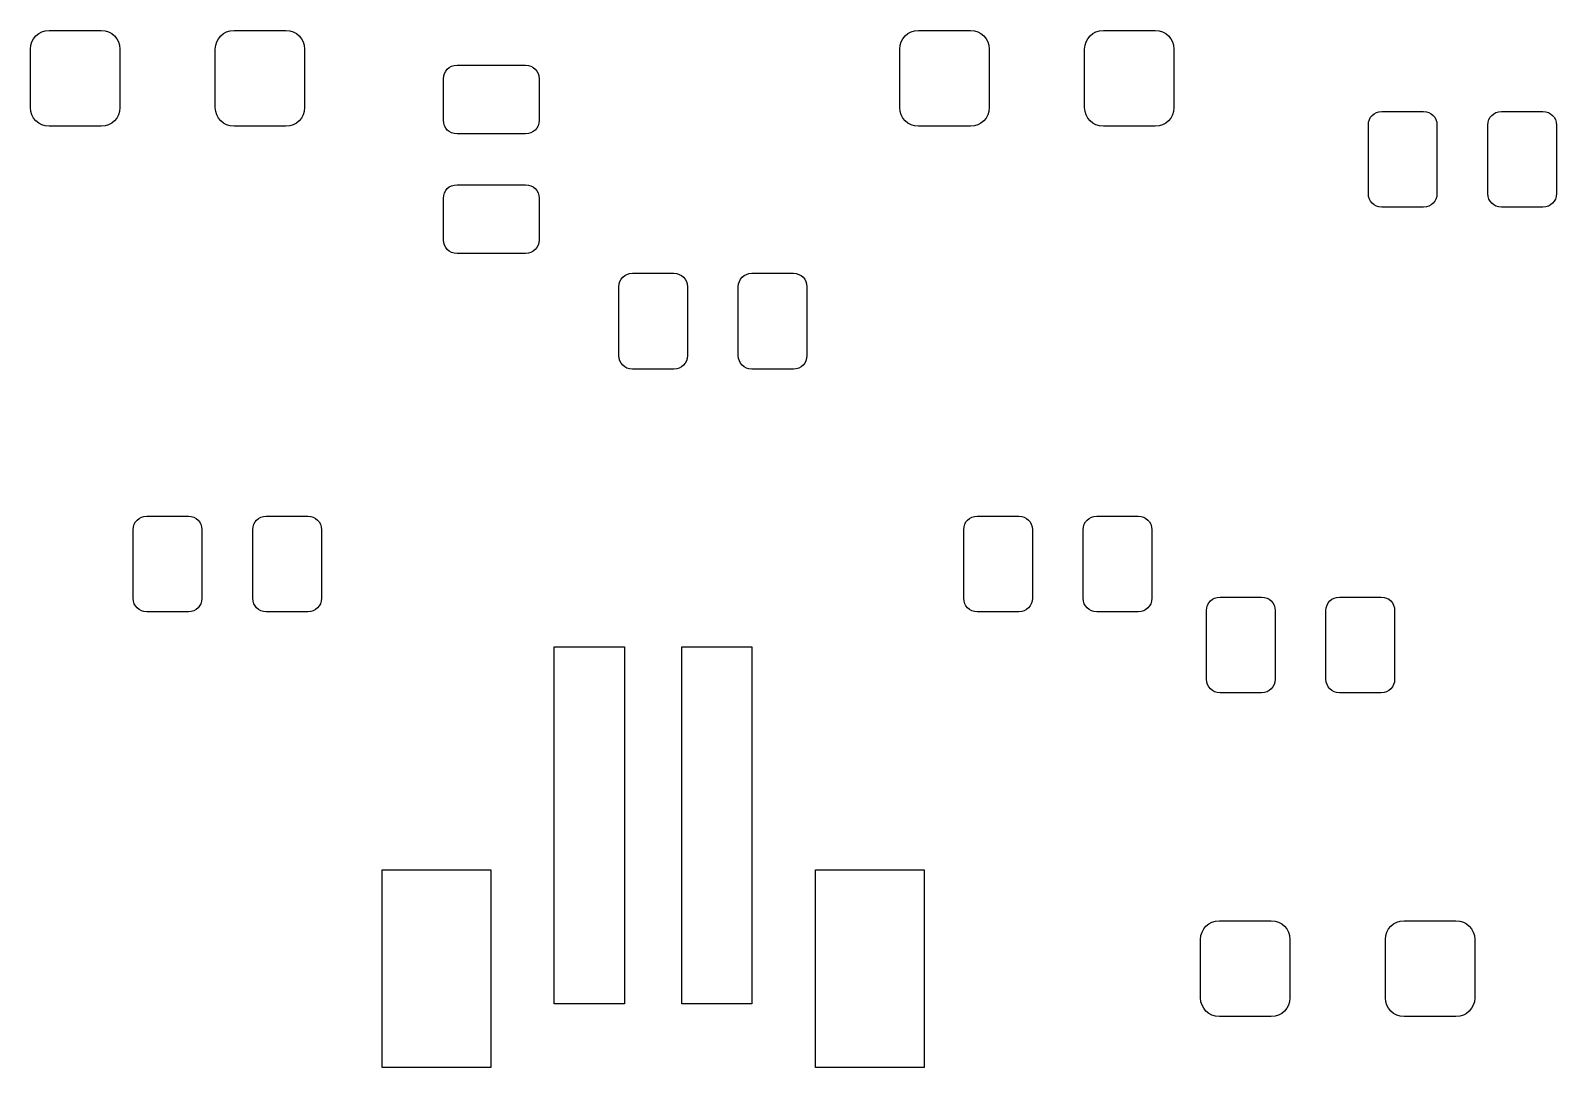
# Model space of a CAD drawing. Extents: x 0.72 to 5.14, y -2.24 to -0.65.
# Drawn here: x 0.715 to 1.658, y -2.161 to -1.52 of the extents above; entities that cross this region are included whole.
import ezdxf

# ---------------------------------------------------------------- set-up
doc = ezdxf.new("R2010")
doc.units = 0
doc.header["$MEASUREMENT"] = 0
doc.layers.add('BLACK', color=7, linetype='CONTINUOUS')

msp = doc.modelspace()

# ---------------------------------------------------------------- linework, layer by layer
at = {"layer": 'BLACK', "linetype": 'CONTINUOUS'}
for p, q in [((0.7162, -1.52744), (0.717246, -1.52549)), ((0.717246, -1.52549), (0.718653, -1.52377)), ((0.718653, -1.52377), (0.720367, -1.52236)), ((0.720367, -1.52236), (0.722323, -1.52132)), ((0.722323, -1.52132), (0.724446, -1.52067)), ((0.724446, -1.52067), (0.726895, -1.52043)), ((0.726895, -1.52043), (0.758931, -1.52043)), ((0.758931, -1.52043), (0.761381, -1.52067)), ((0.761381, -1.52067), (0.763503, -1.52132)), ((0.763503, -1.52132), (0.765459, -1.52236)), ((0.765459, -1.52236), (0.767174, -1.52377)), ((0.767174, -1.52377), (0.768581, -1.52549)), ((0.768581, -1.52549), (0.769627, -1.52744)), ((0.830373, -1.52744), (0.831419, -1.52549)), ((0.831419, -1.52549), (0.832826, -1.52377)), ((0.832826, -1.52377), (0.834541, -1.52236)), ((0.834541, -1.52236), (0.836497, -1.52132)), ((0.836497, -1.52132), (0.838619, -1.52067)), ((0.838619, -1.52067), (0.841069, -1.52043)), ((0.841069, -1.52043), (0.873105, -1.52043)), ((0.873105, -1.52043), (0.875554, -1.52067)), ((0.875554, -1.52067), (0.877677, -1.52132)), ((0.877677, -1.52132), (0.879633, -1.52236)), ((0.879633, -1.52236), (0.881347, -1.52377)), ((0.881347, -1.52377), (0.882754, -1.52549)), ((0.882754, -1.52549), (0.8838, -1.52744)), ((1.25329, -1.52744), (1.25433, -1.52549)), ((1.25433, -1.52549), (1.25574, -1.52377)), ((1.25574, -1.52377), (1.25745, -1.52236)), ((1.25745, -1.52236), (1.25941, -1.52132)), ((1.25941, -1.52132), (1.26153, -1.52067)), ((1.26153, -1.52067), (1.26398, -1.52043)), ((1.26398, -1.52043), (1.29602, -1.52043)), ((1.29602, -1.52043), (1.29847, -1.52067)), ((1.29847, -1.52067), (1.30059, -1.52132)), ((1.30059, -1.52132), (1.30255, -1.52236)), ((1.30255, -1.52236), (1.30426, -1.52377)), ((1.30426, -1.52377), (1.30567, -1.52549)), ((1.30567, -1.52549), (1.30671, -1.52744)), ((1.36746, -1.52744), (1.36851, -1.52549)), ((1.36851, -1.52549), (1.36991, -1.52377)), ((1.36991, -1.52377), (1.37163, -1.52236)), ((1.37163, -1.52236), (1.37358, -1.52132)), ((1.37358, -1.52132), (1.37571, -1.52067)), ((1.37571, -1.52067), (1.37816, -1.52043)), ((1.37816, -1.52043), (1.41019, -1.52043)), ((1.41019, -1.52043), (1.41264, -1.52067)), ((1.41264, -1.52067), (1.41476, -1.52132)), ((1.41476, -1.52132), (1.41672, -1.52236)), ((1.41672, -1.52236), (1.41843, -1.52377)), ((1.41843, -1.52377), (1.41984, -1.52549)), ((1.41984, -1.52549), (1.42089, -1.52744)), ((0.715315, -1.53201), (0.715556, -1.52956)), ((0.715315, -1.56799), (0.715315, -1.53201)), ((0.715556, -1.52956), (0.7162, -1.52744)), ((0.769627, -1.52744), (0.770271, -1.52956)), ((0.770271, -1.52956), (0.770512, -1.53201)), ((0.770512, -1.53201), (0.770512, -1.56799)), ((0.829488, -1.53201), (0.829729, -1.52956)), ((0.829488, -1.56799), (0.829488, -1.53201)), ((0.829729, -1.52956), (0.830373, -1.52744)), ((0.8838, -1.52744), (0.884444, -1.52956)), ((0.884444, -1.52956), (0.884685, -1.53201)), ((0.884685, -1.53201), (0.884685, -1.56799)), ((1.2524, -1.53201), (1.25264, -1.52956)), ((1.2524, -1.56799), (1.2524, -1.53201)), ((1.25264, -1.52956), (1.25329, -1.52744)), ((1.30671, -1.52744), (1.30736, -1.52956)), ((1.30736, -1.52956), (1.3076, -1.53201)), ((1.3076, -1.53201), (1.3076, -1.56799)), ((1.36657, -1.53201), (1.36682, -1.52956)), ((1.36657, -1.56799), (1.36657, -1.53201)), ((1.36682, -1.52956), (1.36746, -1.52744)), ((1.42089, -1.52744), (1.42153, -1.52956)), ((1.42153, -1.52956), (1.42177, -1.53201)), ((1.42177, -1.53201), (1.42177, -1.56799)), ((0.971075, -1.54692), (0.971825, -1.54552)), ((0.971825, -1.54552), (0.972834, -1.54429)), ((0.972834, -1.54429), (0.974064, -1.54328)), ((0.974064, -1.54328), (0.975467, -1.54253)), ((0.975467, -1.54253), (0.976989, -1.54207)), ((0.976989, -1.54207), (0.978814, -1.54189)), ((0.978814, -1.54189), (1.02119, -1.54189)), ((1.02119, -1.54189), (1.02301, -1.54207)), ((1.02301, -1.54207), (1.02453, -1.54253)), ((1.02453, -1.54253), (1.02594, -1.54328)), ((1.02594, -1.54328), (1.02717, -1.54429)), ((1.02717, -1.54429), (1.02818, -1.54552)), ((1.02818, -1.54552), (1.02893, -1.54692)), ((0.970433, -1.55027), (0.970613, -1.54845)), ((0.970433, -1.57591), (0.970433, -1.55027)), ((0.970613, -1.54845), (0.971075, -1.54692)), ((1.02893, -1.54692), (1.02939, -1.54845)), ((1.02939, -1.54845), (1.02957, -1.55027)), ((1.02957, -1.55027), (1.02957, -1.57591)), ((0.715556, -1.57044), (0.715315, -1.56799)), ((0.7162, -1.57256), (0.715556, -1.57044)), ((0.717246, -1.57451), (0.7162, -1.57256)), ((0.769627, -1.57256), (0.768581, -1.57451)), ((0.770271, -1.57044), (0.769627, -1.57256)), ((0.770512, -1.56799), (0.770271, -1.57044)), ((0.829729, -1.57044), (0.829488, -1.56799)), ((0.830373, -1.57256), (0.829729, -1.57044)), ((0.831419, -1.57451), (0.830373, -1.57256)), ((0.8838, -1.57256), (0.882754, -1.57451)), ((0.884444, -1.57044), (0.8838, -1.57256)), ((0.884685, -1.56799), (0.884444, -1.57044)), ((1.25264, -1.57044), (1.2524, -1.56799)), ((1.25329, -1.57256), (1.25264, -1.57044)), ((1.25433, -1.57451), (1.25329, -1.57256)), ((1.30671, -1.57256), (1.30567, -1.57451)), ((1.30736, -1.57044), (1.30671, -1.57256)), ((1.3076, -1.56799), (1.30736, -1.57044)), ((1.36682, -1.57044), (1.36657, -1.56799)), ((1.36746, -1.57256), (1.36682, -1.57044)), ((1.36851, -1.57451), (1.36746, -1.57256)), ((1.42089, -1.57256), (1.41984, -1.57451)), ((1.42153, -1.57044), (1.42089, -1.57256)), ((1.42177, -1.56799), (1.42153, -1.57044)), ((1.54253, -1.57547), (1.54328, -1.57406)), ((1.54328, -1.57406), (1.54429, -1.57283)), ((1.54429, -1.57283), (1.54552, -1.57182)), ((1.54552, -1.57182), (1.54692, -1.57107)), ((1.54692, -1.57107), (1.54845, -1.57061)), ((1.54845, -1.57061), (1.55027, -1.57043)), ((1.55027, -1.57043), (1.57591, -1.57043)), ((1.57591, -1.57043), (1.57773, -1.57061)), ((1.57773, -1.57061), (1.57926, -1.57107)), ((1.57926, -1.57107), (1.58066, -1.57182)), ((1.58066, -1.57182), (1.58189, -1.57283)), ((1.58189, -1.57283), (1.5829, -1.57406)), ((1.5829, -1.57406), (1.58365, -1.57547)), ((1.61635, -1.57547), (1.6171, -1.57406)), ((1.6171, -1.57406), (1.61811, -1.57283)), ((1.61811, -1.57283), (1.61934, -1.57182)), ((1.61934, -1.57182), (1.62074, -1.57107)), ((1.62074, -1.57107), (1.62227, -1.57061)), ((1.62227, -1.57061), (1.62409, -1.57043)), ((1.62409, -1.57043), (1.64973, -1.57043)), ((1.64973, -1.57043), (1.65155, -1.57061)), ((1.65155, -1.57061), (1.65308, -1.57107)), ((1.65308, -1.57107), (1.65448, -1.57182)), ((1.65448, -1.57182), (1.65571, -1.57283)), ((1.65571, -1.57283), (1.65672, -1.57406)), ((1.65672, -1.57406), (1.65747, -1.57547)), ((0.718653, -1.57623), (0.717246, -1.57451)), ((0.720367, -1.57764), (0.718653, -1.57623)), ((0.722323, -1.57868), (0.720367, -1.57764)), ((0.724446, -1.57933), (0.722323, -1.57868)), ((0.726895, -1.57957), (0.724446, -1.57933)), ((0.758931, -1.57957), (0.726895, -1.57957)), ((0.761381, -1.57933), (0.758931, -1.57957)), ((0.763503, -1.57868), (0.761381, -1.57933)), ((0.765459, -1.57764), (0.763503, -1.57868)), ((0.767174, -1.57623), (0.765459, -1.57764)), ((0.768581, -1.57451), (0.767174, -1.57623)), ((0.832826, -1.57623), (0.831419, -1.57451)), ((0.834541, -1.57764), (0.832826, -1.57623)), ((0.836497, -1.57868), (0.834541, -1.57764)), ((0.838619, -1.57933), (0.836497, -1.57868)), ((0.841069, -1.57957), (0.838619, -1.57933)), ((0.873105, -1.57957), (0.841069, -1.57957)), ((0.875554, -1.57933), (0.873105, -1.57957)), ((0.877677, -1.57868), (0.875554, -1.57933)), ((0.879633, -1.57764), (0.877677, -1.57868)), ((0.881347, -1.57623), (0.879633, -1.57764)), ((0.882754, -1.57451), (0.881347, -1.57623)), ((0.970613, -1.57773), (0.970433, -1.57591)), ((0.971075, -1.57926), (0.970613, -1.57773)), ((0.971825, -1.58066), (0.971075, -1.57926)), ((0.972834, -1.58189), (0.971825, -1.58066)), ((0.974064, -1.5829), (0.972834, -1.58189)), ((0.975467, -1.58365), (0.974064, -1.5829)), ((0.976989, -1.58411), (0.975467, -1.58365)), ((1.02453, -1.58365), (1.02301, -1.58411)), ((1.02594, -1.5829), (1.02453, -1.58365)), ((1.02717, -1.58189), (1.02594, -1.5829)), ((1.02818, -1.58066), (1.02717, -1.58189)), ((1.02893, -1.57926), (1.02818, -1.58066)), ((1.02939, -1.57773), (1.02893, -1.57926)), ((1.02957, -1.57591), (1.02939, -1.57773)), ((1.25574, -1.57623), (1.25433, -1.57451)), ((1.25745, -1.57764), (1.25574, -1.57623)), ((1.25941, -1.57868), (1.25745, -1.57764)), ((1.26153, -1.57933), (1.25941, -1.57868)), ((1.26398, -1.57957), (1.26153, -1.57933)), ((1.29602, -1.57957), (1.26398, -1.57957)), ((1.29847, -1.57933), (1.29602, -1.57957)), ((1.30059, -1.57868), (1.29847, -1.57933)), ((1.30255, -1.57764), (1.30059, -1.57868)), ((1.30426, -1.57623), (1.30255, -1.57764)), ((1.30567, -1.57451), (1.30426, -1.57623)), ((1.36991, -1.57623), (1.36851, -1.57451)), ((1.37163, -1.57764), (1.36991, -1.57623)), ((1.37358, -1.57868), (1.37163, -1.57764)), ((1.37571, -1.57933), (1.37358, -1.57868)), ((1.37816, -1.57957), (1.37571, -1.57933)), ((1.41019, -1.57957), (1.37816, -1.57957)), ((1.41264, -1.57933), (1.41019, -1.57957)), ((1.41476, -1.57868), (1.41264, -1.57933)), ((1.41672, -1.57764), (1.41476, -1.57868)), ((1.41843, -1.57623), (1.41672, -1.57764)), ((1.41984, -1.57451), (1.41843, -1.57623)), ((1.54189, -1.57881), (1.54207, -1.57699)), ((1.54189, -1.62119), (1.54189, -1.57881)), ((1.54207, -1.57699), (1.54253, -1.57547)), ((1.58365, -1.57547), (1.58411, -1.57699)), ((1.58411, -1.57699), (1.58429, -1.57881)), ((1.58429, -1.57881), (1.58429, -1.62119)), ((1.61571, -1.57881), (1.61589, -1.57699)), ((1.61571, -1.62119), (1.61571, -1.57881)), ((1.61589, -1.57699), (1.61635, -1.57547)), ((1.65747, -1.57547), (1.65793, -1.57699)), ((1.65793, -1.57699), (1.65811, -1.57881)), ((1.65811, -1.57881), (1.65811, -1.62119)), ((0.978814, -1.58429), (0.976989, -1.58411)), ((1.02119, -1.58429), (0.978814, -1.58429)), ((1.02301, -1.58411), (1.02119, -1.58429)), ((0.970613, -1.62227), (0.971075, -1.62074)), ((0.971075, -1.62074), (0.971825, -1.61934)), ((0.971825, -1.61934), (0.972834, -1.61811)), ((0.972834, -1.61811), (0.974064, -1.6171)), ((0.974064, -1.6171), (0.975467, -1.61635)), ((0.975467, -1.61635), (0.976989, -1.61589)), ((0.976989, -1.61589), (0.978814, -1.61571)), ((0.978814, -1.61571), (1.02119, -1.61571)), ((1.02119, -1.61571), (1.02301, -1.61589)), ((1.02301, -1.61589), (1.02453, -1.61635)), ((1.02453, -1.61635), (1.02594, -1.6171)), ((1.02594, -1.6171), (1.02717, -1.61811)), ((1.02717, -1.61811), (1.02818, -1.61934)), ((1.02818, -1.61934), (1.02893, -1.62074)), ((1.02893, -1.62074), (1.02939, -1.62227)), ((1.54207, -1.62301), (1.54189, -1.62119)), ((1.58429, -1.62119), (1.58411, -1.62301)), ((1.61589, -1.62301), (1.61571, -1.62119)), ((1.65811, -1.62119), (1.65793, -1.62301)), ((0.970433, -1.62409), (0.970613, -1.62227)), ((0.970433, -1.64973), (0.970433, -1.62409)), ((1.02939, -1.62227), (1.02957, -1.62409)), ((1.02957, -1.62409), (1.02957, -1.64973)), ((1.54253, -1.62453), (1.54207, -1.62301)), ((1.54328, -1.62594), (1.54253, -1.62453)), ((1.54429, -1.62717), (1.54328, -1.62594)), ((1.54552, -1.62818), (1.54429, -1.62717)), ((1.54692, -1.62893), (1.54552, -1.62818)), ((1.54845, -1.62939), (1.54692, -1.62893)), ((1.55027, -1.62957), (1.54845, -1.62939)), ((1.57591, -1.62957), (1.55027, -1.62957)), ((1.57773, -1.62939), (1.57591, -1.62957)), ((1.57926, -1.62893), (1.57773, -1.62939)), ((1.58066, -1.62818), (1.57926, -1.62893)), ((1.58189, -1.62717), (1.58066, -1.62818)), ((1.5829, -1.62594), (1.58189, -1.62717)), ((1.58365, -1.62453), (1.5829, -1.62594)), ((1.58411, -1.62301), (1.58365, -1.62453)), ((1.61635, -1.62453), (1.61589, -1.62301)), ((1.6171, -1.62594), (1.61635, -1.62453)), ((1.61811, -1.62717), (1.6171, -1.62594)), ((1.61934, -1.62818), (1.61811, -1.62717)), ((1.62074, -1.62893), (1.61934, -1.62818)), ((1.62227, -1.62939), (1.62074, -1.62893)), ((1.62409, -1.62957), (1.62227, -1.62939)), ((1.64973, -1.62957), (1.62409, -1.62957)), ((1.65155, -1.62939), (1.64973, -1.62957)), ((1.65308, -1.62893), (1.65155, -1.62939)), ((1.65448, -1.62818), (1.65308, -1.62893)), ((1.65571, -1.62717), (1.65448, -1.62818)), ((1.65672, -1.62594), (1.65571, -1.62717)), ((1.65747, -1.62453), (1.65672, -1.62594)), ((1.65793, -1.62301), (1.65747, -1.62453)), ((0.970613, -1.65155), (0.970433, -1.64973)), ((1.02957, -1.64973), (1.02939, -1.65155)), ((0.971075, -1.65308), (0.970613, -1.65155)), ((0.971825, -1.65448), (0.971075, -1.65308)), ((0.972834, -1.65571), (0.971825, -1.65448)), ((0.974064, -1.65672), (0.972834, -1.65571)), ((0.975467, -1.65747), (0.974064, -1.65672)), ((0.976989, -1.65793), (0.975467, -1.65747)), ((0.978814, -1.65811), (0.976989, -1.65793)), ((1.02119, -1.65811), (0.978814, -1.65811)), ((1.02301, -1.65793), (1.02119, -1.65811)), ((1.02453, -1.65747), (1.02301, -1.65793)), ((1.02594, -1.65672), (1.02453, -1.65747)), ((1.02717, -1.65571), (1.02594, -1.65672)), ((1.02818, -1.65448), (1.02717, -1.65571)), ((1.02893, -1.65308), (1.02818, -1.65448)), ((1.02939, -1.65155), (1.02893, -1.65308)), ((1.0788, -1.67881), (1.07898, -1.67699)), ((1.07898, -1.67699), (1.07944, -1.67547)), ((1.07944, -1.67547), (1.08019, -1.67406)), ((1.08019, -1.67406), (1.0812, -1.67283)), ((1.0812, -1.67283), (1.08243, -1.67182)), ((1.08243, -1.67182), (1.08383, -1.67107)), ((1.08383, -1.67107), (1.08536, -1.67061)), ((1.08536, -1.67061), (1.08718, -1.67043)), ((1.08718, -1.67043), (1.11282, -1.67043)), ((1.11282, -1.67043), (1.11464, -1.67061)), ((1.11464, -1.67061), (1.11617, -1.67107)), ((1.11617, -1.67107), (1.11757, -1.67182)), ((1.11757, -1.67182), (1.1188, -1.67283)), ((1.1188, -1.67283), (1.11981, -1.67406)), ((1.11981, -1.67406), (1.12056, -1.67547)), ((1.12056, -1.67547), (1.12102, -1.67699)), ((1.12102, -1.67699), (1.1212, -1.67881)), ((1.15262, -1.67881), (1.1528, -1.67699)), ((1.1528, -1.67699), (1.15326, -1.67547)), ((1.15326, -1.67547), (1.15401, -1.67406)), ((1.15401, -1.67406), (1.15502, -1.67283)), ((1.15502, -1.67283), (1.15625, -1.67182)), ((1.15625, -1.67182), (1.15765, -1.67107)), ((1.15765, -1.67107), (1.15917, -1.67061)), ((1.15917, -1.67061), (1.161, -1.67043)), ((1.161, -1.67043), (1.18664, -1.67043)), ((1.18664, -1.67043), (1.18846, -1.67061)), ((1.18846, -1.67061), (1.18999, -1.67107)), ((1.18999, -1.67107), (1.19139, -1.67182)), ((1.19139, -1.67182), (1.19262, -1.67283)), ((1.19262, -1.67283), (1.19363, -1.67406)), ((1.19363, -1.67406), (1.19438, -1.67547)), ((1.19438, -1.67547), (1.19484, -1.67699)), ((1.19484, -1.67699), (1.19502, -1.67881)), ((1.0788, -1.72119), (1.0788, -1.67881)), ((1.1212, -1.67881), (1.1212, -1.72119)), ((1.15262, -1.72119), (1.15262, -1.67881)), ((1.19502, -1.67881), (1.19502, -1.72119)), ((1.07898, -1.72301), (1.0788, -1.72119)), ((1.07944, -1.72453), (1.07898, -1.72301)), ((1.08019, -1.72594), (1.07944, -1.72453)), ((1.12056, -1.72453), (1.11981, -1.72594)), ((1.12102, -1.72301), (1.12056, -1.72453)), ((1.1212, -1.72119), (1.12102, -1.72301)), ((1.1528, -1.72301), (1.15262, -1.72119)), ((1.15326, -1.72453), (1.1528, -1.72301)), ((1.15401, -1.72594), (1.15326, -1.72453)), ((1.19438, -1.72453), (1.19363, -1.72594)), ((1.19484, -1.72301), (1.19438, -1.72453)), ((1.19502, -1.72119), (1.19484, -1.72301)), ((1.0812, -1.72717), (1.08019, -1.72594)), ((1.08243, -1.72818), (1.0812, -1.72717)), ((1.08383, -1.72893), (1.08243, -1.72818)), ((1.08536, -1.72939), (1.08383, -1.72893)), ((1.08718, -1.72957), (1.08536, -1.72939)), ((1.11282, -1.72957), (1.08718, -1.72957)), ((1.11464, -1.72939), (1.11282, -1.72957)), ((1.11617, -1.72893), (1.11464, -1.72939)), ((1.11757, -1.72818), (1.11617, -1.72893)), ((1.1188, -1.72717), (1.11757, -1.72818)), ((1.11981, -1.72594), (1.1188, -1.72717)), ((1.15502, -1.72717), (1.15401, -1.72594)), ((1.15625, -1.72818), (1.15502, -1.72717)), ((1.15765, -1.72893), (1.15625, -1.72818)), ((1.15917, -1.72939), (1.15765, -1.72893)), ((1.161, -1.72957), (1.15917, -1.72939)), ((1.18664, -1.72957), (1.161, -1.72957)), ((1.18846, -1.72939), (1.18664, -1.72957)), ((1.18999, -1.72893), (1.18846, -1.72939)), ((1.19139, -1.72818), (1.18999, -1.72893)), ((1.19262, -1.72717), (1.19139, -1.72818)), ((1.19363, -1.72594), (1.19262, -1.72717)), ((0.778799, -1.82881), (0.778979, -1.82699)), ((0.778799, -1.87119), (0.778799, -1.82881)), ((0.778979, -1.82699), (0.779441, -1.82547)), ((0.779441, -1.82547), (0.780191, -1.82406)), ((0.780191, -1.82406), (0.7812, -1.82283)), ((0.7812, -1.82283), (0.78243, -1.82182)), ((0.78243, -1.82182), (0.783833, -1.82107)), ((0.783833, -1.82107), (0.785356, -1.82061)), ((0.785356, -1.82061), (0.787181, -1.82043)), ((0.787181, -1.82043), (0.812819, -1.82043)), ((0.812819, -1.82043), (0.814644, -1.82061)), ((0.814644, -1.82061), (0.816167, -1.82107)), ((0.816167, -1.82107), (0.81757, -1.82182)), ((0.81757, -1.82182), (0.8188, -1.82283)), ((0.8188, -1.82283), (0.819809, -1.82406)), ((0.819809, -1.82406), (0.820559, -1.82547)), ((0.820559, -1.82547), (0.821021, -1.82699)), ((0.821021, -1.82699), (0.821201, -1.82881)), ((0.821201, -1.82881), (0.821201, -1.87119)), ((0.852618, -1.82881), (0.852798, -1.82699)), ((0.852618, -1.87119), (0.852618, -1.82881)), ((0.852798, -1.82699), (0.85326, -1.82547)), ((0.85326, -1.82547), (0.85401, -1.82406)), ((0.85401, -1.82406), (0.855019, -1.82283)), ((0.855019, -1.82283), (0.856249, -1.82182)), ((0.856249, -1.82182), (0.857652, -1.82107)), ((0.857652, -1.82107), (0.859174, -1.82061)), ((0.859174, -1.82061), (0.861, -1.82043)), ((0.861, -1.82043), (0.886638, -1.82043)), ((0.886638, -1.82043), (0.888463, -1.82061)), ((0.888463, -1.82061), (0.889986, -1.82107)), ((0.889986, -1.82107), (0.891389, -1.82182)), ((0.891389, -1.82182), (0.892619, -1.82283)), ((0.892619, -1.82283), (0.893628, -1.82406)), ((0.893628, -1.82406), (0.894378, -1.82547)), ((0.894378, -1.82547), (0.89484, -1.82699)), ((0.89484, -1.82699), (0.89502, -1.82881)), ((0.89502, -1.82881), (0.89502, -1.87119)), ((1.29189, -1.82881), (1.29207, -1.82699)), ((1.29189, -1.87119), (1.29189, -1.82881)), ((1.29207, -1.82699), (1.29253, -1.82547)), ((1.29253, -1.82547), (1.29328, -1.82406)), ((1.29328, -1.82406), (1.29429, -1.82283)), ((1.29429, -1.82283), (1.29552, -1.82182)), ((1.29552, -1.82182), (1.29692, -1.82107)), ((1.29692, -1.82107), (1.29845, -1.82061)), ((1.29845, -1.82061), (1.30027, -1.82043)), ((1.30027, -1.82043), (1.32591, -1.82043)), ((1.32591, -1.82043), (1.32773, -1.82061)), ((1.32773, -1.82061), (1.32926, -1.82107)), ((1.32926, -1.82107), (1.33066, -1.82182)), ((1.33066, -1.82182), (1.33189, -1.82283)), ((1.33189, -1.82283), (1.3329, -1.82406)), ((1.3329, -1.82406), (1.33365, -1.82547)), ((1.33365, -1.82547), (1.33411, -1.82699)), ((1.33411, -1.82699), (1.33429, -1.82881)), ((1.33429, -1.82881), (1.33429, -1.87119)), ((1.36571, -1.82881), (1.36589, -1.82699)), ((1.36571, -1.87119), (1.36571, -1.82881)), ((1.36589, -1.82699), (1.36635, -1.82547)), ((1.36635, -1.82547), (1.3671, -1.82406)), ((1.3671, -1.82406), (1.36811, -1.82283)), ((1.36811, -1.82283), (1.36934, -1.82182)), ((1.36934, -1.82182), (1.37074, -1.82107)), ((1.37074, -1.82107), (1.37227, -1.82061)), ((1.37227, -1.82061), (1.37409, -1.82043)), ((1.37409, -1.82043), (1.39973, -1.82043)), ((1.39973, -1.82043), (1.40155, -1.82061)), ((1.40155, -1.82061), (1.40308, -1.82107)), ((1.40308, -1.82107), (1.40448, -1.82182)), ((1.40448, -1.82182), (1.40571, -1.82283)), ((1.40571, -1.82283), (1.40672, -1.82406)), ((1.40672, -1.82406), (1.40747, -1.82547)), ((1.40747, -1.82547), (1.40793, -1.82699)), ((1.40793, -1.82699), (1.40811, -1.82881)), ((1.40811, -1.82881), (1.40811, -1.87119)), ((0.778979, -1.87301), (0.778799, -1.87119)), ((0.779441, -1.87453), (0.778979, -1.87301)), ((0.780191, -1.87594), (0.779441, -1.87453)), ((0.7812, -1.87717), (0.780191, -1.87594)), ((0.819809, -1.87594), (0.8188, -1.87717)), ((0.820559, -1.87453), (0.819809, -1.87594)), ((0.821021, -1.87301), (0.820559, -1.87453)), ((0.821201, -1.87119), (0.821021, -1.87301)), ((0.852798, -1.87301), (0.852618, -1.87119)), ((0.85326, -1.87453), (0.852798, -1.87301)), ((0.85401, -1.87594), (0.85326, -1.87453)), ((0.855019, -1.87717), (0.85401, -1.87594)), ((0.893628, -1.87594), (0.892619, -1.87717)), ((0.894378, -1.87453), (0.893628, -1.87594)), ((0.89484, -1.87301), (0.894378, -1.87453)), ((0.89502, -1.87119), (0.89484, -1.87301)), ((1.29207, -1.87301), (1.29189, -1.87119)), ((1.29253, -1.87453), (1.29207, -1.87301)), ((1.29328, -1.87594), (1.29253, -1.87453)), ((1.29429, -1.87717), (1.29328, -1.87594)), ((1.3329, -1.87594), (1.33189, -1.87717)), ((1.33365, -1.87453), (1.3329, -1.87594)), ((1.33411, -1.87301), (1.33365, -1.87453)), ((1.33429, -1.87119), (1.33411, -1.87301)), ((1.36589, -1.87301), (1.36571, -1.87119)), ((1.36635, -1.87453), (1.36589, -1.87301)), ((1.3671, -1.87594), (1.36635, -1.87453)), ((1.36811, -1.87717), (1.3671, -1.87594)), ((1.40672, -1.87594), (1.40571, -1.87717)), ((1.40747, -1.87453), (1.40672, -1.87594)), ((1.40793, -1.87301), (1.40747, -1.87453)), ((1.40811, -1.87119), (1.40793, -1.87301)), ((1.44207, -1.87699), (1.44253, -1.87547)), ((1.44253, -1.87547), (1.44328, -1.87406)), ((1.44328, -1.87406), (1.44429, -1.87283)), ((1.44429, -1.87283), (1.44552, -1.87182)), ((1.44552, -1.87182), (1.44692, -1.87107)), ((1.44692, -1.87107), (1.44845, -1.87061)), ((1.44845, -1.87061), (1.45027, -1.87043)), ((1.45027, -1.87043), (1.47591, -1.87043)), ((1.47591, -1.87043), (1.47773, -1.87061)), ((1.47773, -1.87061), (1.47926, -1.87107)), ((1.47926, -1.87107), (1.48066, -1.87182)), ((1.48066, -1.87182), (1.48189, -1.87283)), ((1.48189, -1.87283), (1.4829, -1.87406)), ((1.4829, -1.87406), (1.48365, -1.87547)), ((1.48365, -1.87547), (1.48411, -1.87699)), ((1.51589, -1.87699), (1.51635, -1.87547)), ((1.51635, -1.87547), (1.5171, -1.87406)), ((1.5171, -1.87406), (1.51811, -1.87283)), ((1.51811, -1.87283), (1.51934, -1.87182)), ((1.51934, -1.87182), (1.52074, -1.87107)), ((1.52074, -1.87107), (1.52227, -1.87061)), ((1.52227, -1.87061), (1.52409, -1.87043)), ((1.52409, -1.87043), (1.54973, -1.87043)), ((1.54973, -1.87043), (1.55155, -1.87061)), ((1.55155, -1.87061), (1.55308, -1.87107)), ((1.55308, -1.87107), (1.55448, -1.87182)), ((1.55448, -1.87182), (1.55571, -1.87283)), ((1.55571, -1.87283), (1.55672, -1.87406)), ((1.55672, -1.87406), (1.55747, -1.87547)), ((1.55747, -1.87547), (1.55793, -1.87699)), ((0.78243, -1.87818), (0.7812, -1.87717)), ((0.783833, -1.87893), (0.78243, -1.87818)), ((0.785356, -1.87939), (0.783833, -1.87893)), ((0.787181, -1.87957), (0.785356, -1.87939)), ((0.812819, -1.87957), (0.787181, -1.87957)), ((0.814644, -1.87939), (0.812819, -1.87957)), ((0.816167, -1.87893), (0.814644, -1.87939)), ((0.81757, -1.87818), (0.816167, -1.87893)), ((0.8188, -1.87717), (0.81757, -1.87818)), ((0.856249, -1.87818), (0.855019, -1.87717)), ((0.857652, -1.87893), (0.856249, -1.87818)), ((0.859174, -1.87939), (0.857652, -1.87893)), ((0.861, -1.87957), (0.859174, -1.87939)), ((0.886638, -1.87957), (0.861, -1.87957)), ((0.888463, -1.87939), (0.886638, -1.87957)), ((0.889986, -1.87893), (0.888463, -1.87939)), ((0.891389, -1.87818), (0.889986, -1.87893)), ((0.892619, -1.87717), (0.891389, -1.87818)), ((1.29552, -1.87818), (1.29429, -1.87717)), ((1.29692, -1.87893), (1.29552, -1.87818)), ((1.29845, -1.87939), (1.29692, -1.87893)), ((1.30027, -1.87957), (1.29845, -1.87939)), ((1.32591, -1.87957), (1.30027, -1.87957)), ((1.32773, -1.87939), (1.32591, -1.87957)), ((1.32926, -1.87893), (1.32773, -1.87939)), ((1.33066, -1.87818), (1.32926, -1.87893)), ((1.33189, -1.87717), (1.33066, -1.87818)), ((1.36934, -1.87818), (1.36811, -1.87717)), ((1.37074, -1.87893), (1.36934, -1.87818)), ((1.37227, -1.87939), (1.37074, -1.87893)), ((1.37409, -1.87957), (1.37227, -1.87939)), ((1.39973, -1.87957), (1.37409, -1.87957)), ((1.40155, -1.87939), (1.39973, -1.87957)), ((1.40308, -1.87893), (1.40155, -1.87939)), ((1.40448, -1.87818), (1.40308, -1.87893)), ((1.40571, -1.87717), (1.40448, -1.87818)), ((1.44189, -1.87881), (1.44207, -1.87699)), ((1.44189, -1.92119), (1.44189, -1.87881)), ((1.48411, -1.87699), (1.48429, -1.87881)), ((1.48429, -1.87881), (1.48429, -1.92119)), ((1.51571, -1.87881), (1.51589, -1.87699)), ((1.51571, -1.92119), (1.51571, -1.87881)), ((1.55793, -1.87699), (1.55811, -1.87881)), ((1.55811, -1.87881), (1.55811, -1.92119)), ((1.03894, -2.12169), (1.03894, -1.90114)), ((1.03894, -1.90114), (1.08232, -1.90114)), ((1.08232, -1.90114), (1.08232, -2.12169)), ((1.11768, -2.12169), (1.11768, -1.90114)), ((1.11768, -1.90114), (1.16106, -1.90114)), ((1.16106, -1.90114), (1.16106, -2.12169)), ((1.44207, -1.92301), (1.44189, -1.92119)), ((1.44253, -1.92453), (1.44207, -1.92301)), ((1.48411, -1.92301), (1.48365, -1.92453)), ((1.48429, -1.92119), (1.48411, -1.92301)), ((1.51589, -1.92301), (1.51571, -1.92119)), ((1.51635, -1.92453), (1.51589, -1.92301)), ((1.55793, -1.92301), (1.55747, -1.92453)), ((1.55811, -1.92119), (1.55793, -1.92301)), ((1.44328, -1.92594), (1.44253, -1.92453)), ((1.44429, -1.92717), (1.44328, -1.92594)), ((1.44552, -1.92818), (1.44429, -1.92717)), ((1.44692, -1.92893), (1.44552, -1.92818)), ((1.44845, -1.92939), (1.44692, -1.92893)), ((1.45027, -1.92957), (1.44845, -1.92939)), ((1.47591, -1.92957), (1.45027, -1.92957)), ((1.47773, -1.92939), (1.47591, -1.92957)), ((1.47926, -1.92893), (1.47773, -1.92939)), ((1.48066, -1.92818), (1.47926, -1.92893)), ((1.48189, -1.92717), (1.48066, -1.92818)), ((1.4829, -1.92594), (1.48189, -1.92717)), ((1.48365, -1.92453), (1.4829, -1.92594)), ((1.5171, -1.92594), (1.51635, -1.92453)), ((1.51811, -1.92717), (1.5171, -1.92594)), ((1.51934, -1.92818), (1.51811, -1.92717)), ((1.52074, -1.92893), (1.51934, -1.92818)), ((1.52227, -1.92939), (1.52074, -1.92893)), ((1.52409, -1.92957), (1.52227, -1.92939)), ((1.54973, -1.92957), (1.52409, -1.92957)), ((1.55155, -1.92939), (1.54973, -1.92957)), ((1.55308, -1.92893), (1.55155, -1.92939)), ((1.55448, -1.92818), (1.55308, -1.92893)), ((1.55571, -1.92717), (1.55448, -1.92818)), ((1.55672, -1.92594), (1.55571, -1.92717)), ((1.55747, -1.92453), (1.55672, -1.92594)), ((0.932638, -2.16106), (0.932638, -2.03894)), ((0.932638, -2.03894), (0.999646, -2.03894)), ((0.999646, -2.03894), (0.999646, -2.16106)), ((1.20035, -2.16106), (1.20035, -2.03894)), ((1.20035, -2.03894), (1.26736, -2.03894)), ((1.26736, -2.03894), (1.26736, -2.16106)), ((1.44016, -2.07549), (1.44157, -2.07377)), ((1.44157, -2.07377), (1.44328, -2.07236)), ((1.44328, -2.07236), (1.44524, -2.07132)), ((1.44524, -2.07132), (1.44736, -2.07067)), ((1.44736, -2.07067), (1.44981, -2.07043)), ((1.44981, -2.07043), (1.48184, -2.07043)), ((1.48184, -2.07043), (1.48429, -2.07067)), ((1.48429, -2.07067), (1.48642, -2.07132)), ((1.48642, -2.07132), (1.48837, -2.07236)), ((1.48837, -2.07236), (1.49009, -2.07377)), ((1.49009, -2.07377), (1.49149, -2.07549)), ((1.55433, -2.07549), (1.55574, -2.07377)), ((1.55574, -2.07377), (1.55745, -2.07236)), ((1.55745, -2.07236), (1.55941, -2.07132)), ((1.55941, -2.07132), (1.56153, -2.07067)), ((1.56153, -2.07067), (1.56398, -2.07043)), ((1.56398, -2.07043), (1.59602, -2.07043)), ((1.59602, -2.07043), (1.59847, -2.07067)), ((1.59847, -2.07067), (1.60059, -2.07132)), ((1.60059, -2.07132), (1.60255, -2.07236)), ((1.60255, -2.07236), (1.60426, -2.07377)), ((1.60426, -2.07377), (1.60567, -2.07549)), ((1.43823, -2.08201), (1.43847, -2.07956)), ((1.43823, -2.11799), (1.43823, -2.08201)), ((1.43847, -2.07956), (1.43911, -2.07744)), ((1.43911, -2.07744), (1.44016, -2.07549)), ((1.49149, -2.07549), (1.49254, -2.07744)), ((1.49254, -2.07744), (1.49318, -2.07956)), ((1.49318, -2.07956), (1.49343, -2.08201)), ((1.49343, -2.08201), (1.49343, -2.11799)), ((1.5524, -2.08201), (1.55264, -2.07956)), ((1.5524, -2.11799), (1.5524, -2.08201)), ((1.55264, -2.07956), (1.55329, -2.07744)), ((1.55329, -2.07744), (1.55433, -2.07549)), ((1.60567, -2.07549), (1.60671, -2.07744)), ((1.60671, -2.07744), (1.60736, -2.07956)), ((1.60736, -2.07956), (1.6076, -2.08201)), ((1.6076, -2.08201), (1.6076, -2.11799)), ((1.43847, -2.12044), (1.43823, -2.11799)), ((1.43911, -2.12256), (1.43847, -2.12044)), ((1.49318, -2.12044), (1.49254, -2.12256)), ((1.49343, -2.11799), (1.49318, -2.12044)), ((1.55264, -2.12044), (1.5524, -2.11799)), ((1.55329, -2.12256), (1.55264, -2.12044)), ((1.60736, -2.12044), (1.60671, -2.12256)), ((1.6076, -2.11799), (1.60736, -2.12044)), ((1.08232, -2.12169), (1.03894, -2.12169)), ((1.16106, -2.12169), (1.11768, -2.12169)), ((1.44016, -2.12451), (1.43911, -2.12256)), ((1.44157, -2.12623), (1.44016, -2.12451)), ((1.44328, -2.12764), (1.44157, -2.12623)), ((1.44524, -2.12868), (1.44328, -2.12764)), ((1.44736, -2.12933), (1.44524, -2.12868)), ((1.44981, -2.12957), (1.44736, -2.12933)), ((1.48184, -2.12957), (1.44981, -2.12957)), ((1.48429, -2.12933), (1.48184, -2.12957)), ((1.48642, -2.12868), (1.48429, -2.12933)), ((1.48837, -2.12764), (1.48642, -2.12868)), ((1.49009, -2.12623), (1.48837, -2.12764)), ((1.49149, -2.12451), (1.49009, -2.12623)), ((1.49254, -2.12256), (1.49149, -2.12451)), ((1.55433, -2.12451), (1.55329, -2.12256)), ((1.55574, -2.12623), (1.55433, -2.12451)), ((1.55745, -2.12764), (1.55574, -2.12623)), ((1.55941, -2.12868), (1.55745, -2.12764)), ((1.56153, -2.12933), (1.55941, -2.12868)), ((1.56398, -2.12957), (1.56153, -2.12933)), ((1.59602, -2.12957), (1.56398, -2.12957)), ((1.59847, -2.12933), (1.59602, -2.12957)), ((1.60059, -2.12868), (1.59847, -2.12933)), ((1.60255, -2.12764), (1.60059, -2.12868)), ((1.60426, -2.12623), (1.60255, -2.12764)), ((1.60567, -2.12451), (1.60426, -2.12623)), ((1.60671, -2.12256), (1.60567, -2.12451)), ((0.999646, -2.16106), (0.932638, -2.16106)), ((1.26736, -2.16106), (1.20035, -2.16106))]:
    msp.add_line(p, q, dxfattribs=at)

doc.saveas('drawing.dxf')
